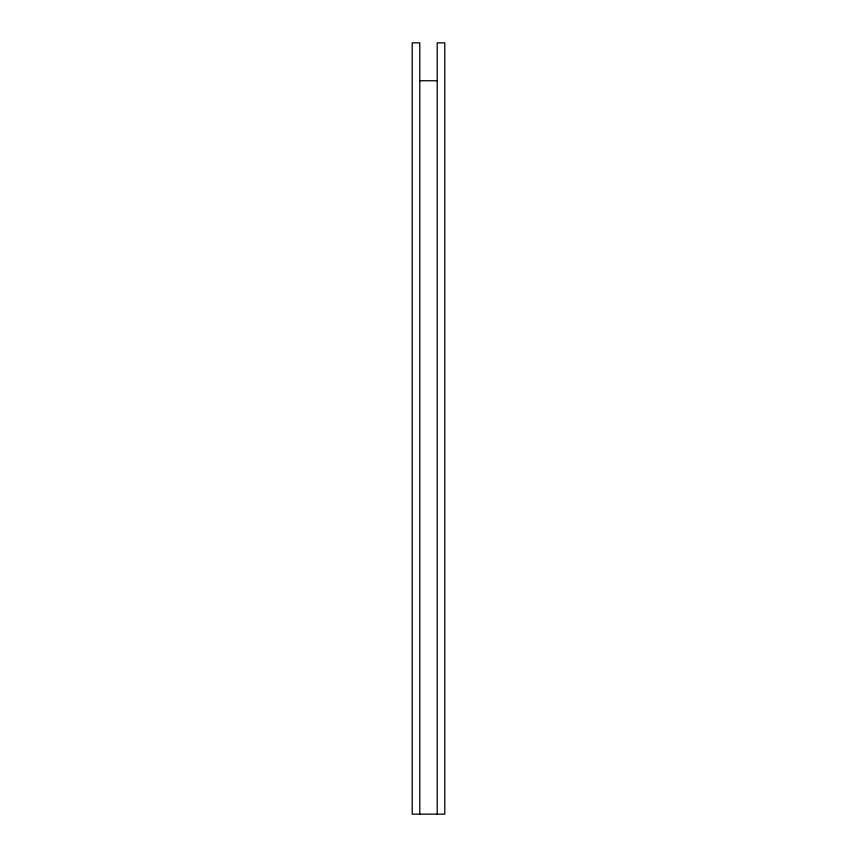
<?xml version="1.0" encoding="UTF-8"?>
<svg xmlns="http://www.w3.org/2000/svg" width="857" height="857" viewBox="0 0 857 857"><rect width="100%" height="100%" fill="white"/><g stroke="black" fill="none" stroke-linecap="round" stroke-linejoin="round"><path stroke-width="1.29" d="M419.78 80.751L437.22 80.751M437.22 814.15L437.22 42.85L444.794 42.85L444.794 814.15L412.206 814.15L412.206 42.85L419.78 42.85L419.78 814.15"/></g></svg>
